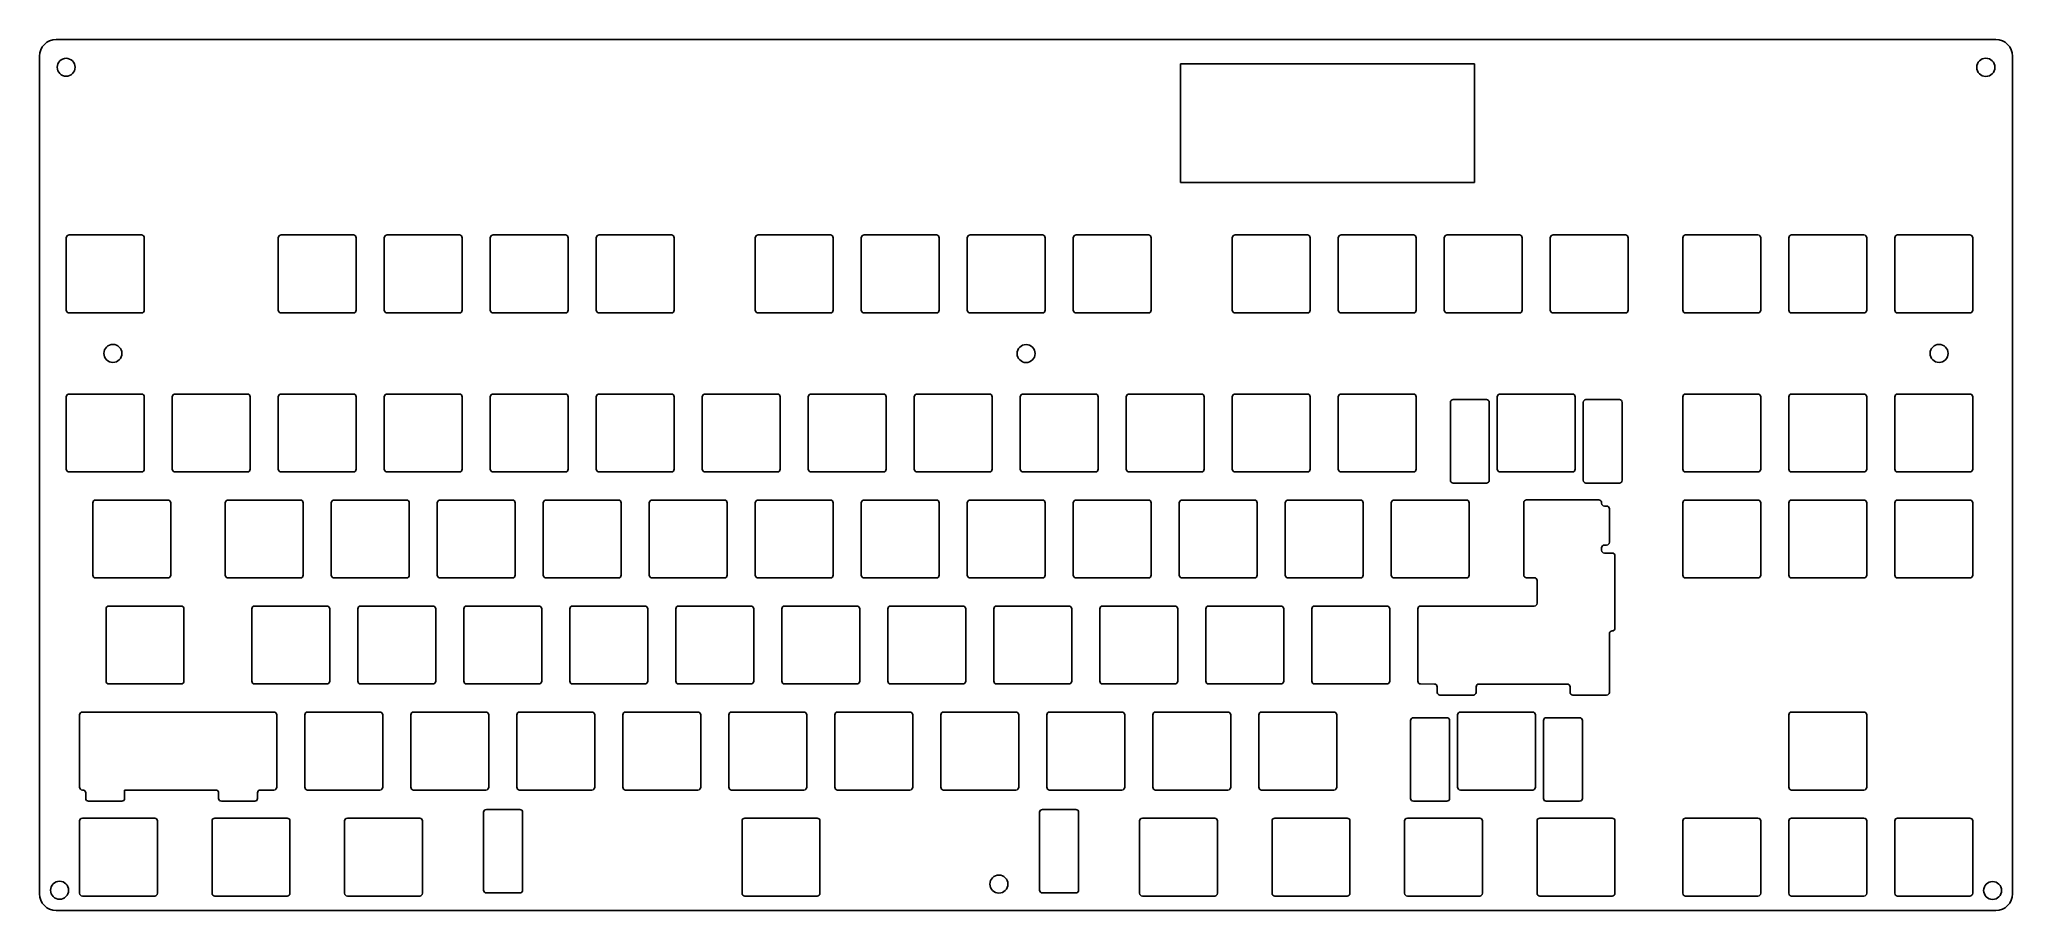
# Model space of a CAD drawing. Extents: x 133 to 487, y -262 to -105.
import ezdxf

# ---------------------------------------------------------------- set-up
doc = ezdxf.new("R2010")
doc.units = 0
doc.layers.add('BLACK', color=7, linetype='CONTINUOUS')

msp = doc.modelspace()

# ---------------------------------------------------------------- linework, layer by layer
at = {"layer": 'BLACK', "linetype": 'CONTINUOUS'}
for p, q in [((135.7, -105.4), (484.3, -105.4)), ((132.7, -258.9), (132.7, -108.4)), ((337.744, -131.089), (337.744, -109.753)), ((337.744, -109.753), (390.627, -109.753)), ((390.627, -109.753), (390.627, -131.089)), ((487.3, -108.4), (487.3, -258.9)), ((337.744, -131.089), (390.627, -131.089)), ((137.528, -141.025), (137.528, -154.025)), ((138.028, -140.525), (151.027, -140.525)), ((151.527, -141.025), (151.527, -154.025)), ((175.627, -141.025), (175.627, -154.025)), ((176.127, -140.525), (189.127, -140.525)), ((189.627, -141.025), (189.627, -154.025)), ((194.677, -141.025), (194.677, -154.025)), ((195.177, -140.525), (208.177, -140.525)), ((208.677, -141.025), (208.677, -154.025)), ((213.727, -141.025), (213.727, -154.025)), ((214.227, -140.525), (227.227, -140.525)), ((227.727, -141.025), (227.727, -154.025)), ((232.778, -141.025), (232.778, -154.025)), ((233.278, -140.525), (246.277, -140.525)), ((246.777, -141.025), (246.777, -154.025)), ((261.352, -141.025), (261.352, -154.025)), ((261.852, -140.525), (274.852, -140.525)), ((275.352, -141.025), (275.352, -154.025)), ((280.402, -141.025), (280.402, -154.025)), ((280.902, -140.525), (293.902, -140.525)), ((294.402, -141.025), (294.402, -154.025)), ((299.452, -141.025), (299.452, -154.025)), ((299.952, -140.525), (312.952, -140.525)), ((313.452, -141.025), (313.452, -154.025)), ((318.502, -141.025), (318.502, -154.025)), ((319.002, -140.525), (332.002, -140.525)), ((332.502, -141.025), (332.502, -154.025)), ((347.077, -141.025), (347.077, -154.025)), ((347.577, -140.525), (360.577, -140.525)), ((361.077, -141.025), (361.077, -154.025)), ((366.127, -141.025), (366.127, -154.025)), ((366.627, -140.525), (379.627, -140.525)), ((380.127, -141.025), (380.127, -154.025)), ((385.178, -141.025), (385.178, -154.025)), ((385.678, -140.525), (398.678, -140.525)), ((399.178, -141.025), (399.178, -154.025)), ((404.227, -141.025), (404.227, -154.025)), ((404.727, -140.525), (417.727, -140.525)), ((418.227, -141.025), (418.227, -154.025)), ((428.04, -141.025), (428.04, -154.025)), ((428.54, -140.525), (441.54, -140.525)), ((442.04, -141.025), (442.04, -154.025)), ((447.09, -141.025), (447.09, -154.025)), ((447.59, -140.525), (460.59, -140.525)), ((461.09, -141.025), (461.09, -154.025)), ((466.14, -141.025), (466.14, -154.025)), ((466.64, -140.525), (479.64, -140.525)), ((480.14, -141.025), (480.14, -154.025)), ((138.028, -154.525), (151.027, -154.525)), ((176.127, -154.525), (189.127, -154.525)), ((195.177, -154.525), (208.177, -154.525)), ((214.227, -154.525), (227.227, -154.525)), ((233.278, -154.525), (246.277, -154.525)), ((261.852, -154.525), (274.852, -154.525)), ((280.902, -154.525), (293.902, -154.525)), ((299.952, -154.525), (312.952, -154.525)), ((319.002, -154.525), (332.002, -154.525)), ((347.577, -154.525), (360.577, -154.525)), ((366.627, -154.525), (379.627, -154.525)), ((385.678, -154.525), (398.678, -154.525)), ((404.727, -154.525), (417.727, -154.525)), ((428.54, -154.525), (441.54, -154.525)), ((447.59, -154.525), (460.59, -154.525)), ((466.64, -154.525), (479.64, -154.525)), ((137.528, -169.6), (137.528, -182.6)), ((138.028, -169.1), (151.027, -169.1)), ((151.527, -169.6), (151.527, -182.6)), ((156.577, -169.6), (156.577, -182.6)), ((157.077, -169.1), (170.077, -169.1)), ((170.577, -169.6), (170.577, -182.6)), ((175.627, -169.6), (175.627, -182.6)), ((176.127, -169.1), (189.127, -169.1)), ((189.627, -169.6), (189.627, -182.6)), ((194.677, -169.6), (194.677, -182.6)), ((195.177, -169.1), (208.177, -169.1)), ((208.677, -169.6), (208.677, -182.6)), ((213.727, -169.6), (213.727, -182.6)), ((214.227, -169.1), (227.227, -169.1)), ((227.727, -169.6), (227.727, -182.6)), ((232.778, -169.6), (232.778, -182.6)), ((233.278, -169.1), (246.277, -169.1)), ((246.777, -169.6), (246.777, -182.6)), ((251.827, -169.6), (251.827, -182.6)), ((252.327, -169.1), (265.327, -169.1)), ((265.827, -169.6), (265.827, -182.6)), ((270.877, -169.6), (270.877, -182.6)), ((271.377, -169.1), (284.377, -169.1)), ((284.877, -169.6), (284.877, -182.6)), ((289.928, -169.6), (289.928, -182.6)), ((290.428, -169.1), (303.428, -169.1)), ((303.928, -169.6), (303.928, -182.6)), ((308.977, -169.6), (308.977, -182.6)), ((309.477, -169.1), (322.477, -169.1)), ((322.977, -169.6), (322.977, -182.6)), ((328.027, -169.6), (328.027, -182.6)), ((328.527, -169.1), (341.527, -169.1)), ((342.027, -169.6), (342.027, -182.6)), ((347.077, -169.6), (347.077, -182.6)), ((347.577, -169.1), (360.577, -169.1)), ((361.077, -169.6), (361.077, -182.6)), ((366.127, -169.6), (366.127, -182.6)), ((366.627, -169.1), (379.627, -169.1)), ((380.127, -169.6), (380.127, -182.6)), ((386.764, -170.1), (392.764, -170.1)), ((394.702, -169.6), (394.702, -182.6)), ((395.202, -169.1), (408.202, -169.1)), ((408.702, -169.6), (408.702, -182.6)), ((410.64, -170.1), (416.64, -170.1)), ((428.04, -169.6), (428.04, -182.6)), ((428.54, -169.1), (441.54, -169.1)), ((442.04, -169.6), (442.04, -182.6)), ((447.09, -169.6), (447.09, -182.6)), ((447.59, -169.1), (460.59, -169.1)), ((461.09, -169.6), (461.09, -182.6)), ((466.14, -169.6), (466.14, -182.6)), ((466.64, -169.1), (479.64, -169.1)), ((480.14, -169.6), (480.14, -182.6)), ((386.264, -170.6), (386.264, -184.6)), ((393.264, -170.6), (393.264, -184.6)), ((410.14, -170.6), (410.14, -184.6)), ((417.14, -170.6), (417.14, -184.6)), ((138.028, -183.1), (151.027, -183.1)), ((157.077, -183.1), (170.077, -183.1)), ((176.127, -183.1), (189.127, -183.1)), ((195.177, -183.1), (208.177, -183.1)), ((214.227, -183.1), (227.227, -183.1)), ((233.278, -183.1), (246.277, -183.1)), ((252.327, -183.1), (265.327, -183.1)), ((271.377, -183.1), (284.377, -183.1)), ((290.428, -183.1), (303.428, -183.1)), ((309.477, -183.1), (322.477, -183.1)), ((328.527, -183.1), (341.527, -183.1)), ((347.577, -183.1), (360.577, -183.1)), ((366.627, -183.1), (379.627, -183.1)), ((395.202, -183.1), (408.202, -183.1)), ((428.54, -183.1), (441.54, -183.1)), ((447.59, -183.1), (460.59, -183.1)), ((466.64, -183.1), (479.64, -183.1)), ((386.764, -185.1), (392.764, -185.1)), ((410.64, -185.1), (416.64, -185.1)), ((142.29, -188.65), (142.29, -201.65)), ((142.79, -188.15), (155.79, -188.15)), ((156.29, -188.65), (156.29, -201.65)), ((166.102, -188.65), (166.102, -201.65)), ((166.602, -188.15), (179.602, -188.15)), ((180.102, -188.65), (180.102, -201.65)), ((185.153, -188.65), (185.153, -201.65)), ((185.653, -188.15), (198.653, -188.15)), ((199.153, -188.65), (199.153, -201.65)), ((204.202, -188.65), (204.202, -201.65)), ((204.702, -188.15), (217.702, -188.15)), ((218.202, -188.65), (218.202, -201.65)), ((223.252, -188.65), (223.252, -201.65)), ((223.752, -188.15), (236.752, -188.15)), ((237.252, -188.65), (237.252, -201.65)), ((242.302, -188.65), (242.302, -201.65)), ((242.802, -188.15), (255.802, -188.15)), ((256.303, -188.65), (256.303, -201.65)), ((261.352, -188.65), (261.352, -201.65)), ((261.852, -188.15), (274.852, -188.15)), ((275.352, -188.65), (275.352, -201.65)), ((280.402, -188.65), (280.402, -201.65)), ((280.902, -188.15), (293.902, -188.15)), ((294.402, -188.65), (294.402, -201.65)), ((299.452, -188.65), (299.452, -201.65)), ((299.952, -188.15), (312.952, -188.15)), ((313.452, -188.65), (313.452, -201.65)), ((318.502, -188.65), (318.502, -201.65)), ((319.002, -188.15), (332.002, -188.15)), ((332.502, -188.65), (332.502, -201.65)), ((337.553, -188.65), (337.553, -201.65)), ((338.053, -188.15), (351.053, -188.15)), ((351.553, -188.65), (351.553, -201.65)), ((356.602, -188.65), (356.602, -201.65)), ((357.102, -188.15), (370.102, -188.15)), ((370.602, -188.65), (370.602, -201.65)), ((375.652, -188.65), (375.652, -201.65)), ((376.152, -188.15), (389.152, -188.15)), ((389.652, -188.65), (389.652, -201.65)), ((399.447, -201.61), (399.45, -188.62)), ((399.94, -188.12), (412.95, -188.12)), ((413.45, -188.62), (413.45, -188.74)), ((414.346, -189.237), (413.95, -189.24)), ((414.846, -189.737), (414.846, -195.737)), ((428.04, -188.65), (428.04, -201.65)), ((428.54, -188.15), (441.54, -188.15)), ((442.04, -188.65), (442.04, -201.65)), ((447.09, -188.65), (447.09, -201.65)), ((447.59, -188.15), (460.59, -188.15)), ((461.09, -188.65), (461.09, -201.65)), ((466.14, -188.65), (466.14, -201.65)), ((466.64, -188.15), (479.64, -188.15)), ((480.14, -188.65), (480.14, -201.65)), ((413.45, -197.175), (413.45, -196.737)), ((414.346, -196.237), (413.95, -196.237)), ((415.346, -197.675), (413.95, -197.675)), ((415.846, -198.175), (415.846, -211.171)), ((401.347, -202.11), (399.947, -202.11)), ((142.79, -202.15), (155.79, -202.15)), ((166.602, -202.15), (179.602, -202.15)), ((185.653, -202.15), (198.653, -202.15)), ((204.702, -202.15), (217.702, -202.15)), ((223.752, -202.15), (236.752, -202.15)), ((242.802, -202.15), (255.802, -202.15)), ((261.852, -202.15), (274.852, -202.15)), ((280.902, -202.15), (293.902, -202.15)), ((299.952, -202.15), (312.952, -202.15)), ((319.002, -202.15), (332.002, -202.15)), ((338.053, -202.15), (351.053, -202.15)), ((357.102, -202.15), (370.102, -202.15)), ((376.152, -202.15), (389.152, -202.15)), ((401.847, -206.7), (401.847, -202.61)), ((428.54, -202.15), (441.54, -202.15)), ((447.59, -202.15), (460.59, -202.15)), ((466.64, -202.15), (479.64, -202.15)), ((144.671, -207.7), (144.671, -220.7)), ((145.171, -207.2), (158.171, -207.2)), ((158.671, -207.7), (158.671, -220.7)), ((170.865, -207.7), (170.865, -220.7)), ((171.365, -207.2), (184.365, -207.2)), ((184.865, -207.7), (184.865, -220.7)), ((189.915, -207.7), (189.915, -220.7)), ((190.415, -207.2), (203.415, -207.2)), ((203.915, -207.7), (203.915, -220.7)), ((208.965, -207.7), (208.965, -220.7)), ((209.465, -207.2), (222.465, -207.2)), ((222.965, -207.7), (222.965, -220.7)), ((228.015, -207.7), (228.015, -220.7)), ((228.515, -207.2), (241.515, -207.2)), ((242.015, -207.7), (242.015, -220.7)), ((247.065, -207.7), (247.065, -220.7)), ((247.565, -207.2), (260.565, -207.2)), ((261.065, -207.7), (261.065, -220.7)), ((266.115, -207.7), (266.115, -220.7)), ((266.615, -207.2), (279.615, -207.2)), ((280.115, -207.7), (280.115, -220.7)), ((285.165, -207.7), (285.165, -220.7)), ((285.665, -207.2), (298.665, -207.2)), ((299.165, -207.7), (299.165, -220.7)), ((304.215, -207.7), (304.215, -220.7)), ((304.715, -207.2), (317.715, -207.2)), ((318.215, -207.7), (318.215, -220.7)), ((323.265, -207.7), (323.265, -220.7)), ((323.765, -207.2), (336.765, -207.2)), ((337.265, -207.7), (337.265, -220.7)), ((342.315, -207.7), (342.315, -220.7)), ((342.815, -207.2), (355.815, -207.2)), ((356.315, -207.7), (356.315, -220.7)), ((361.365, -207.7), (361.365, -220.7)), ((361.865, -207.2), (374.865, -207.2)), ((375.365, -207.7), (375.365, -220.7)), ((380.415, -207.7), (380.415, -220.7)), ((380.915, -207.2), (393.915, -207.2)), ((392.836, -207.2), (401.347, -207.2)), ((414.846, -212.171), (414.846, -222.699)), ((145.171, -221.2), (158.171, -221.2)), ((171.365, -221.2), (184.365, -221.2)), ((190.415, -221.2), (203.415, -221.2)), ((209.465, -221.2), (222.465, -221.2)), ((228.515, -221.2), (241.515, -221.2)), ((247.565, -221.2), (260.565, -221.2)), ((266.615, -221.2), (279.615, -221.2)), ((285.665, -221.2), (298.665, -221.2)), ((304.715, -221.2), (317.715, -221.2)), ((323.765, -221.2), (336.765, -221.2)), ((342.815, -221.2), (355.815, -221.2)), ((361.865, -221.2), (374.865, -221.2)), ((380.915, -221.2), (383.397, -221.201)), ((383.898, -222.7), (383.897, -221.701)), ((384.398, -223.2), (390.398, -223.2)), ((390.898, -222.7), (390.898, -221.701)), ((391.398, -221.201), (407.274, -221.201)), ((407.774, -221.701), (407.774, -222.7)), ((408.276, -223.2), (414.346, -223.199)), ((139.909, -226.75), (139.909, -239.75)), ((140.409, -226.25), (153.409, -226.25)), ((149.949, -226.25), (162.949, -226.25)), ((161.84, -226.25), (174.84, -226.25)), ((175.34, -226.75), (175.34, -239.75)), ((180.39, -226.75), (180.39, -239.75)), ((180.89, -226.25), (193.89, -226.25)), ((194.39, -226.75), (194.39, -239.75)), ((199.44, -226.75), (199.44, -239.75)), ((199.94, -226.25), (212.94, -226.25)), ((213.44, -226.75), (213.44, -239.75)), ((218.49, -226.75), (218.49, -239.75)), ((218.99, -226.25), (231.99, -226.25)), ((232.49, -226.75), (232.49, -239.75)), ((237.54, -226.75), (237.54, -239.75)), ((238.04, -226.25), (251.04, -226.25)), ((251.54, -226.75), (251.54, -239.75)), ((256.59, -226.75), (256.59, -239.75)), ((257.09, -226.25), (270.09, -226.25)), ((270.59, -226.75), (270.59, -239.75)), ((275.64, -226.75), (275.64, -239.75)), ((276.14, -226.25), (289.14, -226.25)), ((289.64, -226.75), (289.64, -239.75)), ((294.69, -226.75), (294.69, -239.75)), ((295.19, -226.25), (308.19, -226.25)), ((308.69, -226.75), (308.69, -239.75)), ((313.74, -226.75), (313.74, -239.75)), ((314.24, -226.25), (327.24, -226.25)), ((327.74, -226.75), (327.74, -239.75)), ((332.79, -226.75), (332.79, -239.75)), ((333.29, -226.25), (346.29, -226.25)), ((346.79, -226.75), (346.79, -239.75)), ((351.84, -226.75), (351.84, -239.75)), ((352.34, -226.25), (365.34, -226.25)), ((365.84, -226.75), (365.84, -239.75)), ((387.559, -226.75), (387.559, -239.75)), ((388.059, -226.25), (401.059, -226.25)), ((401.559, -226.75), (401.559, -239.75)), ((447.09, -226.75), (447.09, -239.75)), ((447.59, -226.25), (460.59, -226.25)), ((461.09, -226.75), (461.09, -239.75)), ((379.121, -227.75), (379.121, -241.75)), ((379.621, -227.25), (385.621, -227.25)), ((386.121, -227.75), (386.121, -241.75)), ((402.997, -227.75), (402.997, -241.75)), ((403.497, -227.25), (409.497, -227.25)), ((409.997, -227.75), (409.997, -241.75)), ((140.409, -240.25), (140.511, -240.25)), ((141.011, -240.75), (141.011, -241.75)), ((164.387, -240.25), (148.01, -240.25)), ((148.011, -241.75), (148.01, -240.25)), ((164.887, -240.75), (164.887, -241.75)), ((171.887, -241.75), (171.887, -240.75)), ((174.84, -240.25), (172.387, -240.25)), ((180.89, -240.25), (193.89, -240.25)), ((199.94, -240.25), (212.94, -240.25)), ((218.99, -240.25), (231.99, -240.25)), ((238.04, -240.25), (251.04, -240.25)), ((257.09, -240.25), (270.09, -240.25)), ((276.14, -240.25), (289.14, -240.25)), ((295.19, -240.25), (308.19, -240.25)), ((314.24, -240.25), (327.24, -240.25)), ((333.29, -240.25), (346.29, -240.25)), ((352.34, -240.25), (365.34, -240.25)), ((388.059, -240.25), (401.059, -240.25)), ((447.59, -240.25), (460.59, -240.25)), ((141.511, -242.25), (147.511, -242.25)), ((165.387, -242.25), (171.387, -242.25)), ((212.521, -244.24), (212.521, -258.24)), ((213.021, -243.74), (219.021, -243.74)), ((219.521, -244.24), (219.521, -258.24)), ((312.451, -244.24), (312.451, -258.24)), ((312.951, -243.74), (318.951, -243.74)), ((319.451, -244.24), (319.451, -258.24)), ((379.621, -242.25), (385.621, -242.25)), ((403.497, -242.25), (409.497, -242.25)), ((139.909, -245.8), (139.909, -258.8)), ((140.409, -245.3), (153.409, -245.3)), ((153.909, -245.8), (153.909, -258.8)), ((163.721, -245.8), (163.721, -258.8)), ((164.221, -245.3), (177.221, -245.3)), ((177.721, -245.8), (177.721, -258.8)), ((187.534, -245.8), (187.534, -258.8)), ((188.034, -245.3), (201.034, -245.3)), ((201.534, -245.8), (201.534, -258.8)), ((258.971, -245.8), (258.971, -258.8)), ((259.471, -245.3), (272.471, -245.3)), ((272.971, -245.8), (272.971, -258.8)), ((330.409, -245.8), (330.409, -258.8)), ((330.909, -245.3), (343.909, -245.3)), ((344.409, -245.8), (344.409, -258.8)), ((354.221, -245.8), (354.221, -258.8)), ((354.721, -245.3), (367.721, -245.3)), ((368.221, -245.8), (368.221, -258.8)), ((378.034, -245.8), (378.034, -258.8)), ((378.534, -245.3), (391.534, -245.3)), ((392.034, -245.8), (392.034, -258.8)), ((401.846, -245.8), (401.846, -258.8)), ((402.346, -245.3), (415.346, -245.3)), ((415.846, -245.8), (415.846, -258.8)), ((428.04, -245.8), (428.04, -258.8)), ((428.54, -245.3), (441.54, -245.3)), ((442.04, -245.8), (442.04, -258.8)), ((447.09, -245.8), (447.09, -258.8)), ((447.59, -245.3), (460.59, -245.3)), ((461.09, -245.8), (461.09, -258.8)), ((466.14, -245.8), (466.14, -258.8)), ((466.64, -245.3), (479.64, -245.3)), ((480.14, -245.8), (480.14, -258.8)), ((213.021, -258.74), (219.021, -258.74)), ((312.951, -258.74), (318.951, -258.74)), ((484.3, -261.9), (135.7, -261.9)), ((140.409, -259.3), (153.409, -259.3)), ((164.221, -259.3), (177.221, -259.3)), ((188.034, -259.3), (201.034, -259.3)), ((259.471, -259.3), (272.471, -259.3)), ((330.909, -259.3), (343.909, -259.3)), ((354.721, -259.3), (367.721, -259.3)), ((378.534, -259.3), (391.534, -259.3)), ((402.346, -259.3), (415.346, -259.3)), ((428.54, -259.3), (441.54, -259.3)), ((447.59, -259.3), (460.59, -259.3)), ((466.64, -259.3), (479.64, -259.3))]:
    msp.add_line(p, q, dxfattribs=at)
at = {"layer": 'BLACK'}
for centre, radius in [((137.497, -110.4), 1.616), ((482.497, -110.4), 1.64), ((145.897, -161.8), 1.616), ((310.022, -161.825), 1.616), ((474.097, -161.8), 1.616), ((136.322, -258.25), 1.616), ((305.137, -257.15), 1.616), ((483.722, -258.3), 1.616)]:
    msp.add_circle(centre, radius, dxfattribs=at)
for centre, radius, start, end in [((135.7, -108.4), 3, 90, 180), ((484.3, -108.4), 3, 0, 90), ((138.028, -141.025), 0.5, 90, 180), ((151.027, -141.025), 0.5, 0, 90), ((176.127, -141.025), 0.5, 90, 180), ((189.127, -141.025), 0.5, 0, 90), ((195.177, -141.025), 0.5, 90, 180), ((208.177, -141.025), 0.5, 0, 90), ((214.227, -141.025), 0.5, 90, 180), ((227.227, -141.025), 0.5, 0, 90), ((233.278, -141.025), 0.5, 90, 180), ((246.277, -141.025), 0.5, 0, 90), ((261.852, -141.025), 0.5, 90, 180), ((274.852, -141.025), 0.5, 0, 90), ((280.902, -141.025), 0.5, 90, 180), ((293.902, -141.025), 0.5, 0, 90), ((299.952, -141.025), 0.5, 90, 180), ((312.952, -141.025), 0.5, 0, 90), ((319.002, -141.025), 0.5, 90, 180), ((332.002, -141.025), 0.5, 0, 90), ((347.577, -141.025), 0.5, 90, 180), ((360.577, -141.025), 0.5, 0, 90), ((366.627, -141.025), 0.5, 90, 180), ((379.627, -141.025), 0.5, 0, 90), ((385.678, -141.025), 0.5, 90, 180), ((398.678, -141.025), 0.5, 0, 90), ((404.727, -141.025), 0.5, 90, 180), ((417.727, -141.025), 0.5, 0, 90), ((428.54, -141.025), 0.5, 90, 180), ((441.54, -141.025), 0.5, 0, 90), ((447.59, -141.025), 0.5, 90, 180), ((460.59, -141.025), 0.5, 0, 90), ((466.64, -141.025), 0.5, 90, 180), ((479.64, -141.025), 0.5, 0, 90), ((138.028, -154.025), 0.5, 180, 270), ((151.027, -154.025), 0.5, -90, 0), ((176.127, -154.025), 0.5, 180, 270), ((189.127, -154.025), 0.5, -90, 0), ((195.177, -154.025), 0.5, 180, 270), ((208.177, -154.025), 0.5, -90, 0), ((214.227, -154.025), 0.5, 180, 270), ((227.227, -154.025), 0.5, -90, 0), ((233.278, -154.025), 0.5, 180, 270), ((246.277, -154.025), 0.5, -90, 0), ((261.852, -154.025), 0.5, 180, 270), ((274.852, -154.025), 0.5, -90, 0), ((280.902, -154.025), 0.5, 180, 270), ((293.902, -154.025), 0.5, -90, 0), ((299.952, -154.025), 0.5, 180, 270), ((312.952, -154.025), 0.5, -90, 0), ((319.002, -154.025), 0.5, 180, 270), ((332.002, -154.025), 0.5, -90, 0), ((347.577, -154.025), 0.5, 180, 270), ((360.577, -154.025), 0.5, -90, 0), ((366.627, -154.025), 0.5, 180, 270), ((379.627, -154.025), 0.5, -90, 0), ((385.678, -154.025), 0.5, 180, 270), ((398.678, -154.025), 0.5, -90, 0), ((404.727, -154.025), 0.5, 180, 270), ((417.727, -154.025), 0.5, -90, 0), ((428.54, -154.025), 0.5, 180, 270), ((441.54, -154.025), 0.5, -90, 0), ((447.59, -154.025), 0.5, 180, 270), ((460.59, -154.025), 0.5, -90, 0), ((466.64, -154.025), 0.5, 180, 270), ((479.64, -154.025), 0.5, -90, 0), ((138.028, -169.6), 0.5, 90, 180), ((151.027, -169.6), 0.5, 0, 90), ((157.077, -169.6), 0.5, 90, 180), ((170.077, -169.6), 0.5, 0, 90), ((176.127, -169.6), 0.5, 90, 180), ((189.127, -169.6), 0.5, 0, 90), ((195.177, -169.6), 0.5, 90, 180), ((208.177, -169.6), 0.5, 0, 90), ((214.227, -169.6), 0.5, 90, 180), ((227.227, -169.6), 0.5, 0, 90), ((233.278, -169.6), 0.5, 90, 180), ((246.277, -169.6), 0.5, 0, 90), ((252.327, -169.6), 0.5, 90, 180), ((265.327, -169.6), 0.5, 0, 90), ((271.377, -169.6), 0.5, 90, 180), ((284.377, -169.6), 0.5, 0, 90), ((290.428, -169.6), 0.5, 90, 180), ((303.428, -169.6), 0.5, 0, 90), ((309.477, -169.6), 0.5, 90, 180), ((322.477, -169.6), 0.5, 0, 90), ((328.527, -169.6), 0.5, 90, 180), ((341.527, -169.6), 0.5, 0, 90), ((347.577, -169.6), 0.5, 90, 180), ((360.577, -169.6), 0.5, 0, 90), ((366.627, -169.6), 0.5, 90, 180), ((379.627, -169.6), 0.5, 0, 90), ((386.764, -170.6), 0.5, 90, 180), ((392.764, -170.6), 0.5, 0, 90), ((395.202, -169.6), 0.5, 90, 180), ((408.202, -169.6), 0.5, 0, 90), ((410.64, -170.6), 0.5, 90, 180), ((416.64, -170.6), 0.5, 0, 90), ((428.54, -169.6), 0.5, 90, 180), ((441.54, -169.6), 0.5, 0, 90), ((447.59, -169.6), 0.5, 90, 180), ((460.59, -169.6), 0.5, 0, 90), ((466.64, -169.6), 0.5, 90, 180), ((479.64, -169.6), 0.5, 0, 90), ((138.028, -182.6), 0.5, 180, 270), ((151.027, -182.6), 0.5, -90, 0), ((157.077, -182.6), 0.5, 180, 270), ((170.077, -182.6), 0.5, -90, 0), ((176.127, -182.6), 0.5, 180, 270), ((189.127, -182.6), 0.5, -90, 0), ((195.177, -182.6), 0.5, 180, 270), ((208.177, -182.6), 0.5, -90, 0), ((214.227, -182.6), 0.5, 180, 270), ((227.227, -182.6), 0.5, -90, 0), ((233.278, -182.6), 0.5, 180, 270), ((246.277, -182.6), 0.5, -90, 0), ((252.327, -182.6), 0.5, 180, 270), ((265.327, -182.6), 0.5, -90, 0), ((271.377, -182.6), 0.5, 180, 270), ((284.377, -182.6), 0.5, -90, 0), ((290.428, -182.6), 0.5, 180, 270), ((303.428, -182.6), 0.5, -90, 0), ((309.477, -182.6), 0.5, 180, 270), ((322.477, -182.6), 0.5, -90, 0), ((328.527, -182.6), 0.5, 180, 270), ((341.527, -182.6), 0.5, -90, 0), ((347.577, -182.6), 0.5, 180, 270), ((360.577, -182.6), 0.5, -90, 0), ((366.627, -182.6), 0.5, 180, 270), ((379.627, -182.6), 0.5, -90, 0), ((395.202, -182.6), 0.5, 180, 270), ((408.202, -182.6), 0.5, -90, 0), ((428.54, -182.6), 0.5, 180, 270), ((441.54, -182.6), 0.5, -90, 0), ((447.59, -182.6), 0.5, 180, 270), ((460.59, -182.6), 0.5, -90, 0), ((466.64, -182.6), 0.5, 180, 270), ((479.64, -182.6), 0.5, -90, 0), ((386.764, -184.6), 0.5, 180, 270), ((392.764, -184.6), 0.5, -90, 0), ((410.64, -184.6), 0.5, 180, 270), ((416.64, -184.6), 0.5, -90, 0), ((142.79, -188.65), 0.5, 90, 180), ((155.79, -188.65), 0.5, 0, 90), ((166.602, -188.65), 0.5, 90, 180), ((179.602, -188.65), 0.5, 0, 90), ((185.653, -188.65), 0.5, 90, 180), ((198.653, -188.65), 0.5, 0, 90), ((204.702, -188.65), 0.5, 90, 180), ((217.702, -188.65), 0.5, 0, 90), ((223.752, -188.65), 0.5, 90, 180), ((236.752, -188.65), 0.5, 0, 90), ((242.802, -188.65), 0.5, 90, 180), ((255.802, -188.65), 0.5, 0, 90), ((261.852, -188.65), 0.5, 90, 180), ((274.852, -188.65), 0.5, 0, 90), ((280.902, -188.65), 0.5, 90, 180), ((293.902, -188.65), 0.5, 0, 90), ((299.952, -188.65), 0.5, 90, 180), ((312.952, -188.65), 0.5, 0, 90), ((319.002, -188.65), 0.5, 90, 180), ((332.002, -188.65), 0.5, 0, 90), ((338.053, -188.65), 0.5, 90, 180), ((351.053, -188.65), 0.5, 0, 90), ((357.102, -188.65), 0.5, 90, 180), ((370.102, -188.65), 0.5, 0, 90), ((376.152, -188.65), 0.5, 90, 180), ((389.152, -188.65), 0.5, 0, 90), ((399.95, -188.62), 0.5, 90, 180), ((412.95, -188.62), 0.5, 0, 90), ((413.95, -188.74), 0.5, 180, 270), ((414.346, -189.737), 0.5, 0, 90), ((428.54, -188.65), 0.5, 90, 180), ((441.54, -188.65), 0.5, 0, 90), ((447.59, -188.65), 0.5, 90, 180), ((460.59, -188.65), 0.5, 0, 90), ((466.64, -188.65), 0.5, 90, 180), ((479.64, -188.65), 0.5, 0, 90), ((413.95, -196.737), 0.5, 90, 180), ((413.95, -197.175), 0.5, 180, 270), ((414.346, -195.737), 0.5, -90, 0), ((415.346, -198.175), 0.5, 0, 90), ((142.79, -201.65), 0.5, 180, 270), ((155.79, -201.65), 0.5, -90, 0), ((166.602, -201.65), 0.5, 180, 270), ((179.602, -201.65), 0.5, -90, 0), ((185.653, -201.65), 0.5, 180, 270), ((198.653, -201.65), 0.5, -90, 0), ((204.702, -201.65), 0.5, 180, 270), ((217.702, -201.65), 0.5, -90, 0), ((223.752, -201.65), 0.5, 180, 270), ((236.752, -201.65), 0.5, -90, 0), ((242.802, -201.65), 0.5, 180, 270), ((255.802, -201.65), 0.5, -90, 0), ((261.852, -201.65), 0.5, 180, 270), ((274.852, -201.65), 0.5, -90, 0), ((280.902, -201.65), 0.5, 180, 270), ((293.902, -201.65), 0.5, -90, 0), ((299.952, -201.65), 0.5, 180, 270), ((312.952, -201.65), 0.5, -90, 0), ((319.002, -201.65), 0.5, 180, 270), ((332.002, -201.65), 0.5, -90, 0), ((338.053, -201.65), 0.5, 180, 270), ((351.053, -201.65), 0.5, -90, 0), ((357.102, -201.65), 0.5, 180, 270), ((370.102, -201.65), 0.5, -90, 0), ((376.152, -201.65), 0.5, 180, 270), ((389.152, -201.65), 0.5, -90, 0), ((399.947, -201.61), 0.5, 180, 270), ((401.347, -202.61), 0.5, 0, 90), ((428.54, -201.65), 0.5, 180, 270), ((441.54, -201.65), 0.5, -90, 0), ((447.59, -201.65), 0.5, 180, 270), ((460.59, -201.65), 0.5, -90, 0), ((466.64, -201.65), 0.5, 180, 270), ((479.64, -201.65), 0.5, -90, 0), ((145.171, -207.7), 0.5, 90, 180), ((158.171, -207.7), 0.5, 0, 90), ((171.365, -207.7), 0.5, 90, 180), ((184.365, -207.7), 0.5, 0, 90), ((190.415, -207.7), 0.5, 90, 180), ((203.415, -207.7), 0.5, 0, 90), ((209.465, -207.7), 0.5, 90, 180), ((222.465, -207.7), 0.5, 0, 90), ((228.515, -207.7), 0.5, 90, 180), ((241.515, -207.7), 0.5, 0, 90), ((247.565, -207.7), 0.5, 90, 180), ((260.565, -207.7), 0.5, 0, 90), ((266.615, -207.7), 0.5, 90, 180), ((279.615, -207.7), 0.5, 0, 90), ((285.665, -207.7), 0.5, 90, 180), ((298.665, -207.7), 0.5, 0, 90), ((304.715, -207.7), 0.5, 90, 180), ((317.715, -207.7), 0.5, 0, 90), ((323.765, -207.7), 0.5, 90, 180), ((336.765, -207.7), 0.5, 0, 90), ((342.815, -207.7), 0.5, 90, 180), ((355.815, -207.7), 0.5, 0, 90), ((361.865, -207.7), 0.5, 90, 180), ((374.865, -207.7), 0.5, 0, 90), ((380.915, -207.7), 0.5, 90, 180), ((401.347, -206.7), 0.5, -90, 0), ((415.346, -212.171), 0.5, 90, 180), ((415.346, -211.171), 0.5, -90, 0), ((145.171, -220.7), 0.5, 180, 270), ((158.171, -220.7), 0.5, -90, 0), ((171.365, -220.7), 0.5, 180, 270), ((184.365, -220.7), 0.5, -90, 0), ((190.415, -220.7), 0.5, 180, 270), ((203.415, -220.7), 0.5, -90, 0), ((209.465, -220.7), 0.5, 180, 270), ((222.465, -220.7), 0.5, -90, 0), ((228.515, -220.7), 0.5, 180, 270), ((241.515, -220.7), 0.5, -90, 0), ((247.565, -220.7), 0.5, 180, 270), ((260.565, -220.7), 0.5, -90, 0), ((266.615, -220.7), 0.5, 180, 270), ((279.615, -220.7), 0.5, -90, 0), ((285.665, -220.7), 0.5, 180, 270), ((298.665, -220.7), 0.5, -90, 0), ((304.715, -220.7), 0.5, 180, 270), ((317.715, -220.7), 0.5, -90, 0), ((323.765, -220.7), 0.5, 180, 270), ((336.765, -220.7), 0.5, -90, 0), ((342.815, -220.7), 0.5, 180, 270), ((355.815, -220.7), 0.5, -90, 0), ((361.865, -220.7), 0.5, 180, 270), ((374.865, -220.7), 0.5, -90, 0), ((380.915, -220.7), 0.5, 180, 270), ((383.397, -221.701), 0.5, 0, 90), ((384.398, -222.7), 0.5, 180, 270), ((390.398, -222.7), 0.5, -90, 0), ((391.398, -221.701), 0.5, 90, 180), ((407.274, -221.701), 0.5, 0, 90), ((408.274, -222.7), 0.5, 180, 270), ((414.346, -222.699), 0.5, -90, 0), ((140.409, -226.75), 0.5, 90, 180), ((174.84, -226.75), 0.5, 0, 90), ((180.89, -226.75), 0.5, 90, 180), ((193.89, -226.75), 0.5, 0, 90), ((199.94, -226.75), 0.5, 90, 180), ((212.94, -226.75), 0.5, 0, 90), ((218.99, -226.75), 0.5, 90, 180), ((231.99, -226.75), 0.5, 0, 90), ((238.04, -226.75), 0.5, 90, 180), ((251.04, -226.75), 0.5, 0, 90), ((257.09, -226.75), 0.5, 90, 180), ((270.09, -226.75), 0.5, 0, 90), ((276.14, -226.75), 0.5, 90, 180), ((289.14, -226.75), 0.5, 0, 90), ((295.19, -226.75), 0.5, 90, 180), ((308.19, -226.75), 0.5, 0, 90), ((314.24, -226.75), 0.5, 90, 180), ((327.24, -226.75), 0.5, 0, 90), ((333.29, -226.75), 0.5, 90, 180), ((346.29, -226.75), 0.5, 0, 90), ((352.34, -226.75), 0.5, 90, 180), ((365.34, -226.75), 0.5, 0, 90), ((388.059, -226.75), 0.5, 90, 180), ((401.059, -226.75), 0.5, 0, 90), ((447.59, -226.75), 0.5, 90, 180), ((460.59, -226.75), 0.5, 0, 90), ((379.621, -227.75), 0.5, 90, 180), ((385.621, -227.75), 0.5, 0, 90), ((403.497, -227.75), 0.5, 90, 180), ((409.497, -227.75), 0.5, 0, 90), ((140.409, -239.75), 0.5, 180, 270), ((140.511, -240.75), 0.5, 0, 90), ((164.387, -240.75), 0.5, 0, 90), ((172.387, -240.75), 0.5, 90, 180), ((174.84, -239.75), 0.5, -90, 0), ((180.89, -239.75), 0.5, 180, 270), ((193.89, -239.75), 0.5, -90, 0), ((199.94, -239.75), 0.5, 180, 270), ((212.94, -239.75), 0.5, -90, 0), ((218.99, -239.75), 0.5, 180, 270), ((231.99, -239.75), 0.5, -90, 0), ((238.04, -239.75), 0.5, 180, 270), ((251.04, -239.75), 0.5, -90, 0), ((257.09, -239.75), 0.5, 180, 270), ((270.09, -239.75), 0.5, -90, 0), ((276.14, -239.75), 0.5, 180, 270), ((289.14, -239.75), 0.5, -90, 0), ((295.19, -239.75), 0.5, 180, 270), ((308.19, -239.75), 0.5, -90, 0), ((314.24, -239.75), 0.5, 180, 270), ((327.24, -239.75), 0.5, -90, 0), ((333.29, -239.75), 0.5, 180, 270), ((346.29, -239.75), 0.5, -90, 0), ((352.34, -239.75), 0.5, 180, 270), ((365.34, -239.75), 0.5, -90, 0), ((388.059, -239.75), 0.5, 180, 270), ((401.059, -239.75), 0.5, -90, 0), ((447.59, -239.75), 0.5, 180, 270), ((460.59, -239.75), 0.5, -90, 0), ((141.511, -241.75), 0.5, 180, 270), ((147.511, -241.75), 0.5, -90, 0), ((165.387, -241.75), 0.5, 180, 270), ((171.387, -241.75), 0.5, -90, 0), ((213.021, -244.24), 0.5, 90, 180), ((219.021, -244.24), 0.5, 0, 90), ((312.951, -244.24), 0.5, 90, 180), ((318.951, -244.24), 0.5, 0, 90), ((379.621, -241.75), 0.5, 180, 270), ((385.621, -241.75), 0.5, -90, 0), ((403.497, -241.75), 0.5, 180, 270), ((409.497, -241.75), 0.5, -90, 0), ((140.409, -245.8), 0.5, 90, 180), ((153.409, -245.8), 0.5, 0, 90), ((164.221, -245.8), 0.5, 90, 180), ((177.221, -245.8), 0.5, 0, 90), ((188.034, -245.8), 0.5, 90, 180), ((201.034, -245.8), 0.5, 0, 90), ((259.471, -245.8), 0.5, 90, 180), ((272.471, -245.8), 0.5, 0, 90), ((330.909, -245.8), 0.5, 90, 180), ((343.909, -245.8), 0.5, 0, 90), ((354.721, -245.8), 0.5, 90, 180), ((367.721, -245.8), 0.5, 0, 90), ((378.534, -245.8), 0.5, 90, 180), ((391.534, -245.8), 0.5, 0, 90), ((402.346, -245.8), 0.5, 90, 180), ((415.346, -245.8), 0.5, 0, 90), ((428.54, -245.8), 0.5, 90, 180), ((441.54, -245.8), 0.5, 0, 90), ((447.59, -245.8), 0.5, 90, 180), ((460.59, -245.8), 0.5, 0, 90), ((466.64, -245.8), 0.5, 90, 180), ((479.64, -245.8), 0.5, 0, 90), ((140.409, -258.8), 0.5, 180, 270), ((153.409, -258.8), 0.5, -90, 0), ((164.221, -258.8), 0.5, 180, 270), ((177.221, -258.8), 0.5, -90, 0), ((188.034, -258.8), 0.5, 180, 270), ((201.034, -258.8), 0.5, -90, 0), ((213.021, -258.24), 0.5, 180, 270), ((219.021, -258.24), 0.5, -90, 0), ((259.471, -258.8), 0.5, 180, 270), ((272.471, -258.8), 0.5, -90, 0), ((312.951, -258.24), 0.5, 180, 270), ((318.951, -258.24), 0.5, -90, 0), ((330.909, -258.8), 0.5, 180, 270), ((343.909, -258.8), 0.5, -90, 0), ((354.721, -258.8), 0.5, 180, 270), ((367.721, -258.8), 0.5, -90, 0), ((378.534, -258.8), 0.5, 180, 270), ((391.534, -258.8), 0.5, -90, 0), ((402.346, -258.8), 0.5, 180, 270), ((415.346, -258.8), 0.5, -90, 0), ((428.54, -258.8), 0.5, 180, 270), ((441.54, -258.8), 0.5, -90, 0), ((447.59, -258.8), 0.5, 180, 270), ((460.59, -258.8), 0.5, -90, 0), ((466.64, -258.8), 0.5, 180, 270), ((479.64, -258.8), 0.5, -90, 0), ((135.7, -258.9), 3, 180, 270), ((484.3, -258.9), 3, -90, 0)]:
    msp.add_arc(centre, radius, start, end, dxfattribs=at)

doc.saveas('drawing.dxf')
